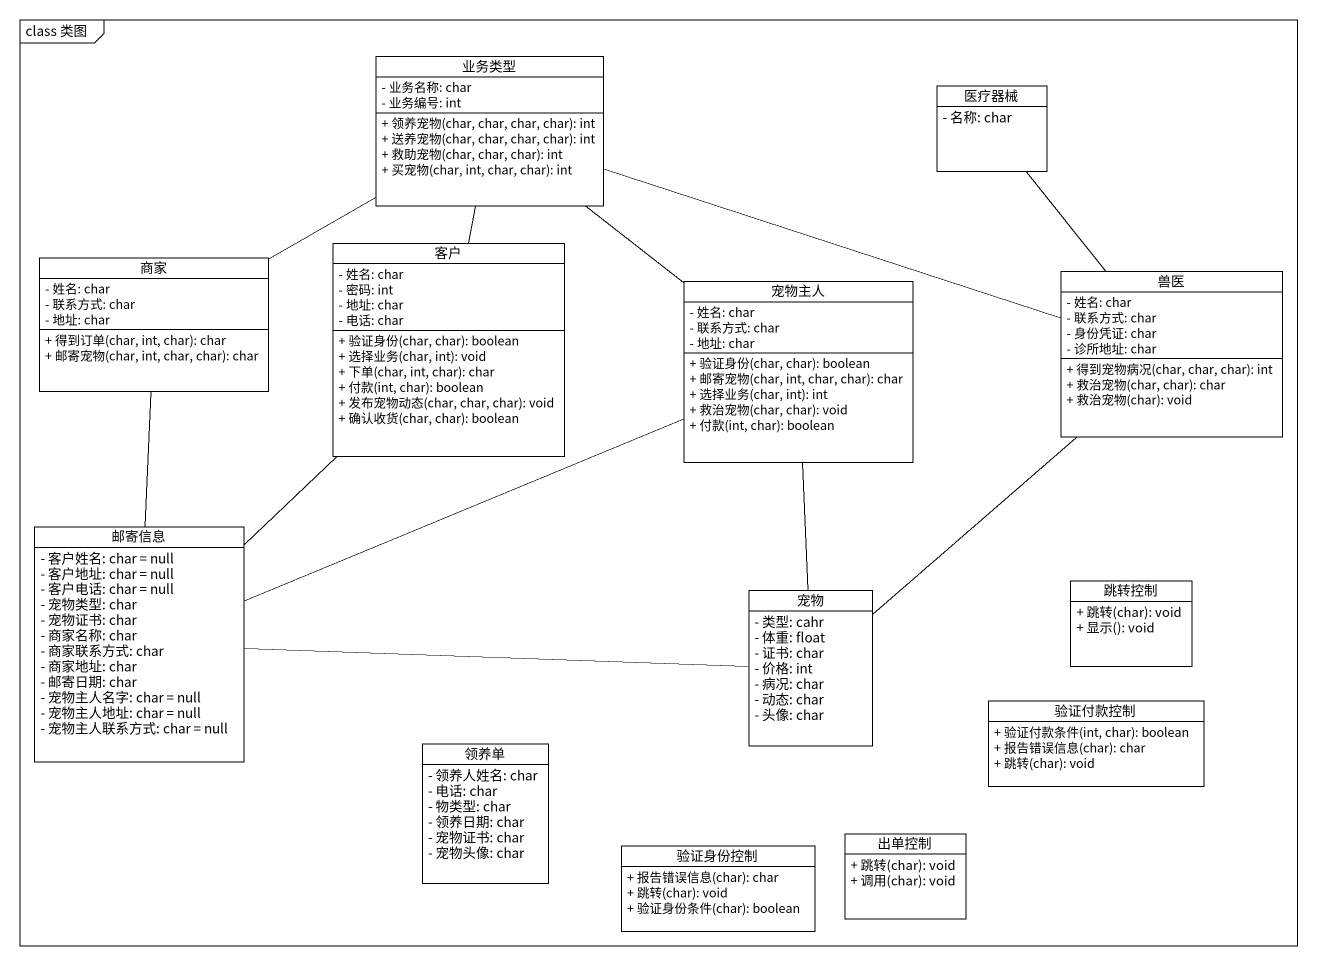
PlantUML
@startuml
mainframe class 类图
hide circle
hide empty members
skinparam classAttributeIconSize 0
class 业务类型 {
  - 业务名称: char
  - 业务编号: int
  + 领养宠物(char, char, char, char): int
  + 送养宠物(char, char, char, char): int
  + 救助宠物(char, char, char): int
  + 买宠物(char, int, char, char): int
}
class 医疗器械 {
  - 名称: char
}
class 客户 {
  - 姓名: char
  - 密码: int
  - 地址: char
  - 电话: char
  + 验证身份(char, char): boolean
  + 选择业务(char, int): void
  + 下单(char, int, char): char
  + 付款(int, char): boolean
  + 发布宠物动态(char, char, char): void
  + 确认收货(char, char): boolean
}
class 商家 {
  - 姓名: char
  - 联系方式: char
  - 地址: char
  + 得到订单(char, int, char): char
  + 邮寄宠物(char, int, char, char): char
}
class 宠物主人 {
  - 姓名: char
  - 联系方式: char
  - 地址: char
  + 验证身份(char, char): boolean
  + 邮寄宠物(char, int, char, char): char
  + 选择业务(char, int): int
  + 救治宠物(char, char): void
  + 付款(int, char): boolean
}
class 兽医 {
  - 姓名: char
  - 联系方式: char
  - 身份凭证: char
  - 诊所地址: char
  + 得到宠物病况(char, char, char): int
  + 救治宠物(char, char): char
  + 救治宠物(char): void
}
class 邮寄信息 {
  - 客户姓名: char = null
  - 客户地址: char = null
  - 客户电话: char = null
  - 宠物类型: char
  - 宠物证书: char
  - 商家名称: char
  - 商家联系方式: char
  - 商家地址: char
  - 邮寄日期: char
  - 宠物主人名字: char = null
  - 宠物主人地址: char = null
  - 宠物主人联系方式: char = null
}
class 跳转控制 {
  + 跳转(char): void
  + 显示(): void
}
class 宠物 {
  - 类型: cahr
  - 体重: float
  - 证书: char
  - 价格: int
  - 病况: char
  - 动态: char
  - 头像: char
}
class 领养单 {
  - 领养人姓名: char
  - 电话: char
  - 物类型: char
  - 领养日期: char
  - 宠物证书: char
  - 宠物头像: char
}
class 验证付款控制 {
  + 验证付款条件(int, char): boolean
  + 报告错误信息(char): char
  + 跳转(char): void
}
class 验证身份控制 {
  + 报告错误信息(char): char
  + 跳转(char): void
  + 验证身份条件(char): boolean
}
class 出单控制 {
  + 跳转(char): void
  + 调用(char): void
}
业务类型 -right- 兽医
医疗器械 -- 兽医
客户 -up- 业务类型
客户 -- 邮寄信息
商家 -right- 业务类型
商家 -- 邮寄信息
宠物主人 -up- 业务类型
宠物主人 -left- 邮寄信息
宠物主人 -- 宠物
邮寄信息 -right- 宠物
宠物 -up- 兽医
@enduml
